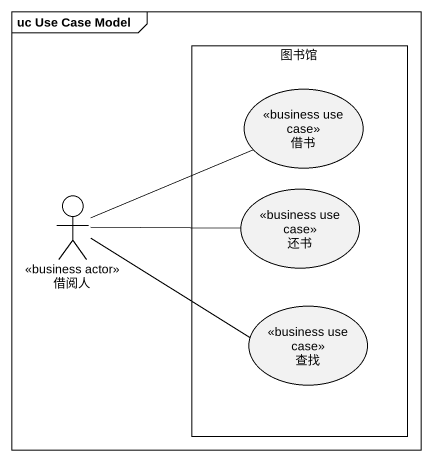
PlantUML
@startuml
mainframe uc Use Case Model
rectangle 图书馆 {
  usecase 借书 <<business use case>>
  usecase 还书 <<business use case>>
  usecase 查找 <<business use case>>
}
actor 借阅人 <<business actor>>
借阅人 -right- 借书
借阅人 -right- 还书
借阅人 -right- 查找
@enduml
